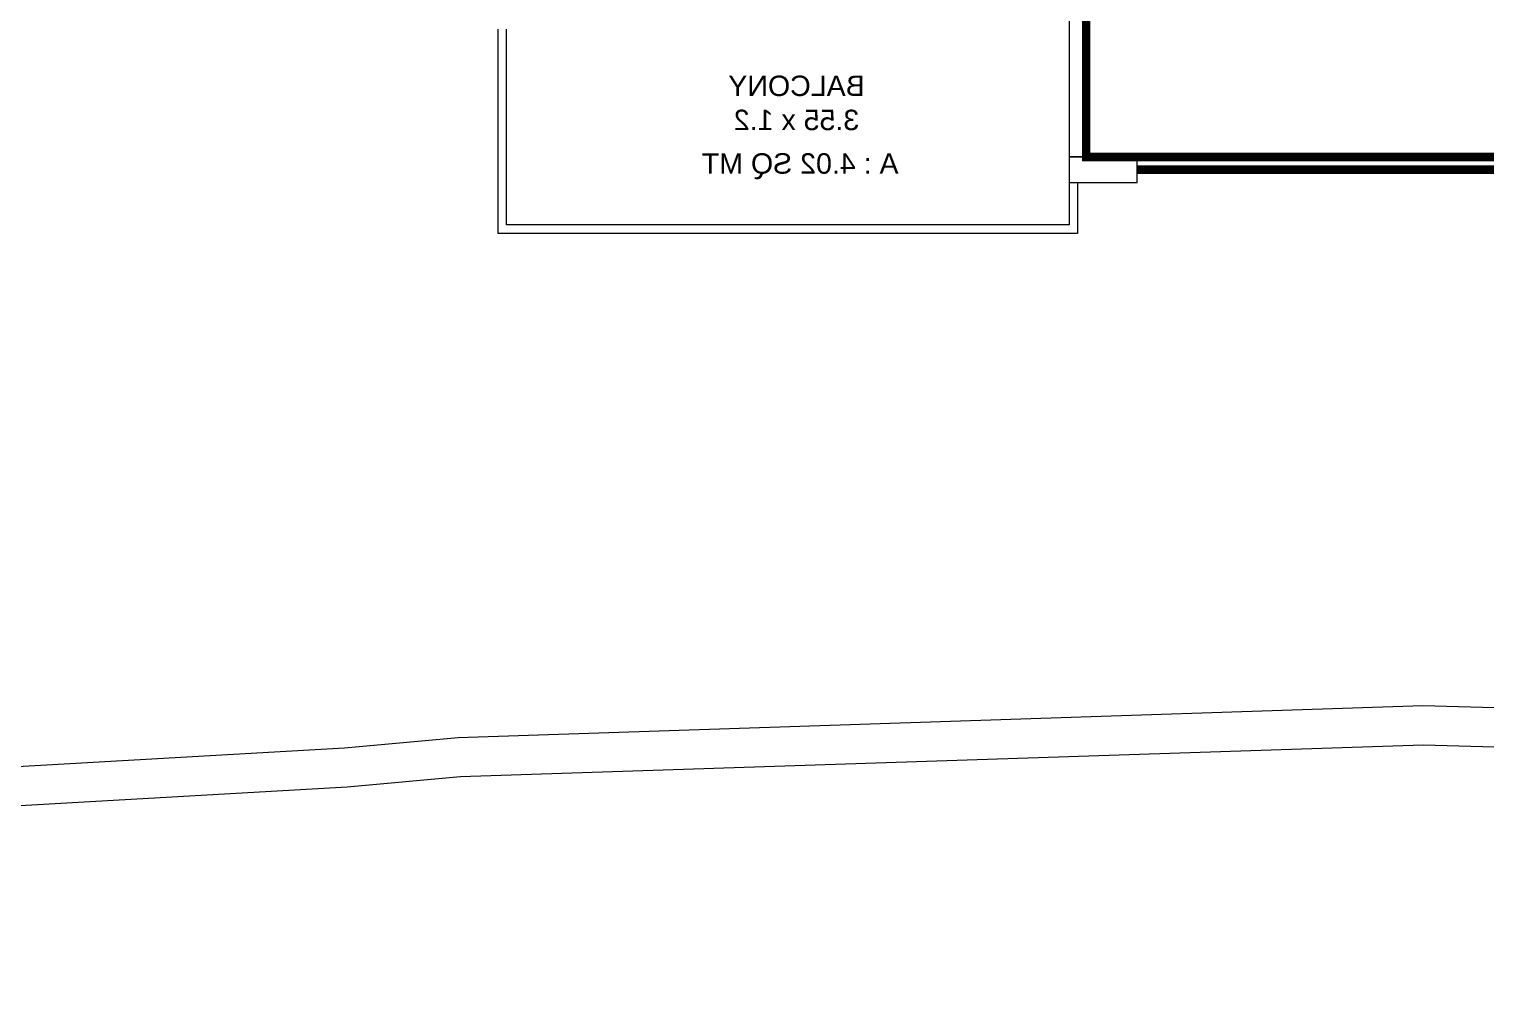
# Model space of a CAD drawing. Header units: inches. Extents: x 27644242 to 29005101, y -955243 to 216979.
# Drawn here: x 28747740 to 28756286, y -760127 to -754536 of the extents above; entities that cross this region are included whole.
import ezdxf

# ---------------------------------------------------------------- set-up
doc = ezdxf.new("R2010")
doc.units = ezdxf.units.IN
doc.header["$MEASUREMENT"] = 0
doc.layers.get('Defpoints').update_dxf_attribs({"color": 8})
for name, color, linetype, lineweight in [('ELEVATION', 40, 'Continuous', 13), ('RVA Site Boundary', 17, 'Continuous', 15), ('WALL', 7, 'Continuous', 20), ('WINDOW', 162, 'Continuous', 13)]:
    doc.layers.add(name, color=color, linetype=linetype, lineweight=lineweight)
doc.layers.add('text', color=7, linetype='Continuous')
doc.styles.add('AMITS', font='arial.ttf')

# ---------------------------------------------------------------- blocks, each defined once
blk = doc.blocks.new('SALE  3')
at = {"layer": 'Defpoints', "ltscale": 500}
blk.add_lwpolyline([(-5334.328300159425, 3284.324125061452, 50, 50, 0), (-5334.32830016315, 1034.317045044852, 50, 50, 0), (-5184.328303381801, 1034.331211518787, 50, 50, 0), (-5184.328303381801, 1134.324128280801, 50, 50, 0), (-3884.01309100166, 1134.338294754736, 50, 50, 0), (-3884.230246007442, -315.6475355533767, 50, 50, 0), (-2084.311209838837, -315.6758685005479, 50, 50, 0), (-2084.311209838837, 1134.286911327566, 50, 50, 0), (315.6887901611626, 1134.286911327566, 50, 50, 0), (315.6706251427531, -4313.384414293163, 50, 50, 0), (-2984.320288766176, -4313.479417819821, 50, 50, 0), (-2984.302119772881, -5215.770863329701, 50, 50, 0), (-5984.311205957085, -5215.675865533354, 50, 50, 0), (-5984.311206672341, -5215.675868469116, 50, 50, 0), (-9384.32878369838, -5215.675864876132, 50, 50, 0), (-9384.32878369838, 3284.324128281383, 50, 50, 0), (-5334.328300159425, 3284.324125061452, 50, 50, 0)], format="xyseb", dxfattribs=at)
at = {"layer": 'ELEVATION', "ltscale": 500}
for p, q in [((415.6711729131639, -5614.74882329005), (415.6711805015802, -4465.785095831787)), ((465.6711725816131, -5664.74882329005), (465.6711805015802, -4465.785095831787)), ((-2884.328784827143, -5215.675862378499), (-2884.328784827143, -5614.74882329005)), ((-2934.328784827143, -5365.675859159848), (-2934.328784827143, -5664.74882329005)), ((-2884.328784827143, -5614.74882329005), (415.6711729131639, -5614.74882329005)), ((-2934.328784827143, -5664.74882329005), (465.6711725816131, -5664.74882329005))]:
    blk.add_line(p, q, dxfattribs=at)
at = {"layer": 'WALL', "ltscale": 500}
for points in [[(-2984.328786917031, -1215.67586824263), (-2884.328790135682, -1215.67586824263), (-2884.328784827143, -5215.675862378499), (-2984.328781608492, -5215.675862378499)], [(-3284.328783553094, -5365.675860723539), (-3284.328783553094, -5215.67586394219), (-2884.328786086291, -5215.675862155156), (-2884.328786086291, -5365.675858936505)]]:
    blk.add_lwpolyline(points, close=True, dxfattribs=at)
at = {"layer": 'WINDOW', "ltscale": 500, "const_width": 50}
blk.add_lwpolyline([(-3284.328783553094, -5290.675862332864), (-5634.328786898404, -5290.675865498895)], dxfattribs=at)
at = {"layer": 'text', "ltscale": 100, "char_height": 120, "width": 1715.234679162502, "style": 'AMITS'}
for s, insert, attachment_point in [('\\pxqc;BALCONY\\P3.55 x 1.2', (-2142.776705507189, -4738.502940389735), 1), ('\\pxqc;A : 4.02 SQ MT', (-448.9359032064676, -5194.240302593622), 3)]:
    blk.add_mtext(s, dxfattribs=dict(at, insert=insert, attachment_point=attachment_point))

msp = doc.modelspace()

# ---------------------------------------------------------------- linework, layer by layer
at = {"layer": 'RVA Site Boundary', "color": 5, "ltscale": 500}
for points in [[(28790878.05914291, -728289.9064579722), (28793349.51627096, -738057.426474784), (28793435.0590831, -738421.8884894182), (28793041.31095796, -738503.195386928), (28789472.83658436, -739238.9069297393), (28786429.68824517, -739986.0150827994), (28779951.16135852, -741702.6854765196), (28776603.40120002, -742667.5972894509), (28773783.96619938, -743411.5157160428), (28775090.30899106, -748861.6994639044), (28777208.36210912, -757570.4049312253), (28777553.86897884, -758886.6710566697), (28777564.28010661, -758940.8375443299), (28777427.02570605, -758915.4748085854), (28777067.56943923, -758849.0522035104), (28769049.43518595, -756902.6514489953), (28764436.03139754, -758382.1705393274), (28762589.14098306, -758864.4965644744), (28762074.19426306, -758910.2740228553), (28755917.64113144, -758738.0915229288), (28750270.57415907, -758924.095741373), (28749606.42461449, -758984.6140495655), (28742304.78557602, -759401.512319312), (28734332.78509901, -760127.1711994563)], [(28777115.63135409, -758624.0395604353), (28769040.81240117, -756663.8786045224), (28764371.80596111, -758161.2294712062), (28762549.62543252, -758637.102367922), (28762067.20245359, -758679.9885481468), (28755917.06975083, -758507.9856106262), (28750256.34063683, -758694.4398354169), (28749589.4285875, -758755.2098672092), (28742287.80043373, -759172.1075154769), (28734298.36590993, -759899.3533462125)]]:
    msp.add_lwpolyline(points, dxfattribs=at)
at = {"layer": 'RVA Site Boundary', "ltscale": 500}
msp.add_lwpolyline([(28777067.56943923, -758849.0522035116), (28769049.43518595, -756902.6514489956), (28764436.03139754, -758382.1705393302), (28762589.14098306, -758864.496564476), (28762074.19426306, -758910.2740228577), (28755917.64113144, -758738.0915229318), (28750270.57415907, -758924.0957413735), (28749606.42461449, -758984.6140495671), (28742304.78557602, -759401.5123193145), (28734332.78509901, -760127.1711994591)], dxfattribs=at)
msp.add_lwpolyline([(28777067.56943923, -758849.0522035116), (28769049.43518595, -756902.6514489956), (28764436.03139754, -758382.1705393302), (28762589.14098306, -758864.496564476), (28762074.19426306, -758910.2740228577), (28755917.64113144, -758738.0915229318), (28750270.57415907, -758924.0957413735), (28749606.42461449, -758984.6140495671), (28742304.78557602, -759401.5123193145), (28734332.78509901, -760127.1711994591)], dxfattribs=at)

# ---------------------------------------------------------------- next in the draw order: block references
at = {"layer": 'ELEVATION', "ltscale": 500, "xscale": -1}
msp.add_blockref('SALE  3', (28750956.72169525, -750070.4806846727), dxfattribs=at)

doc.saveas('drawing.dxf')
